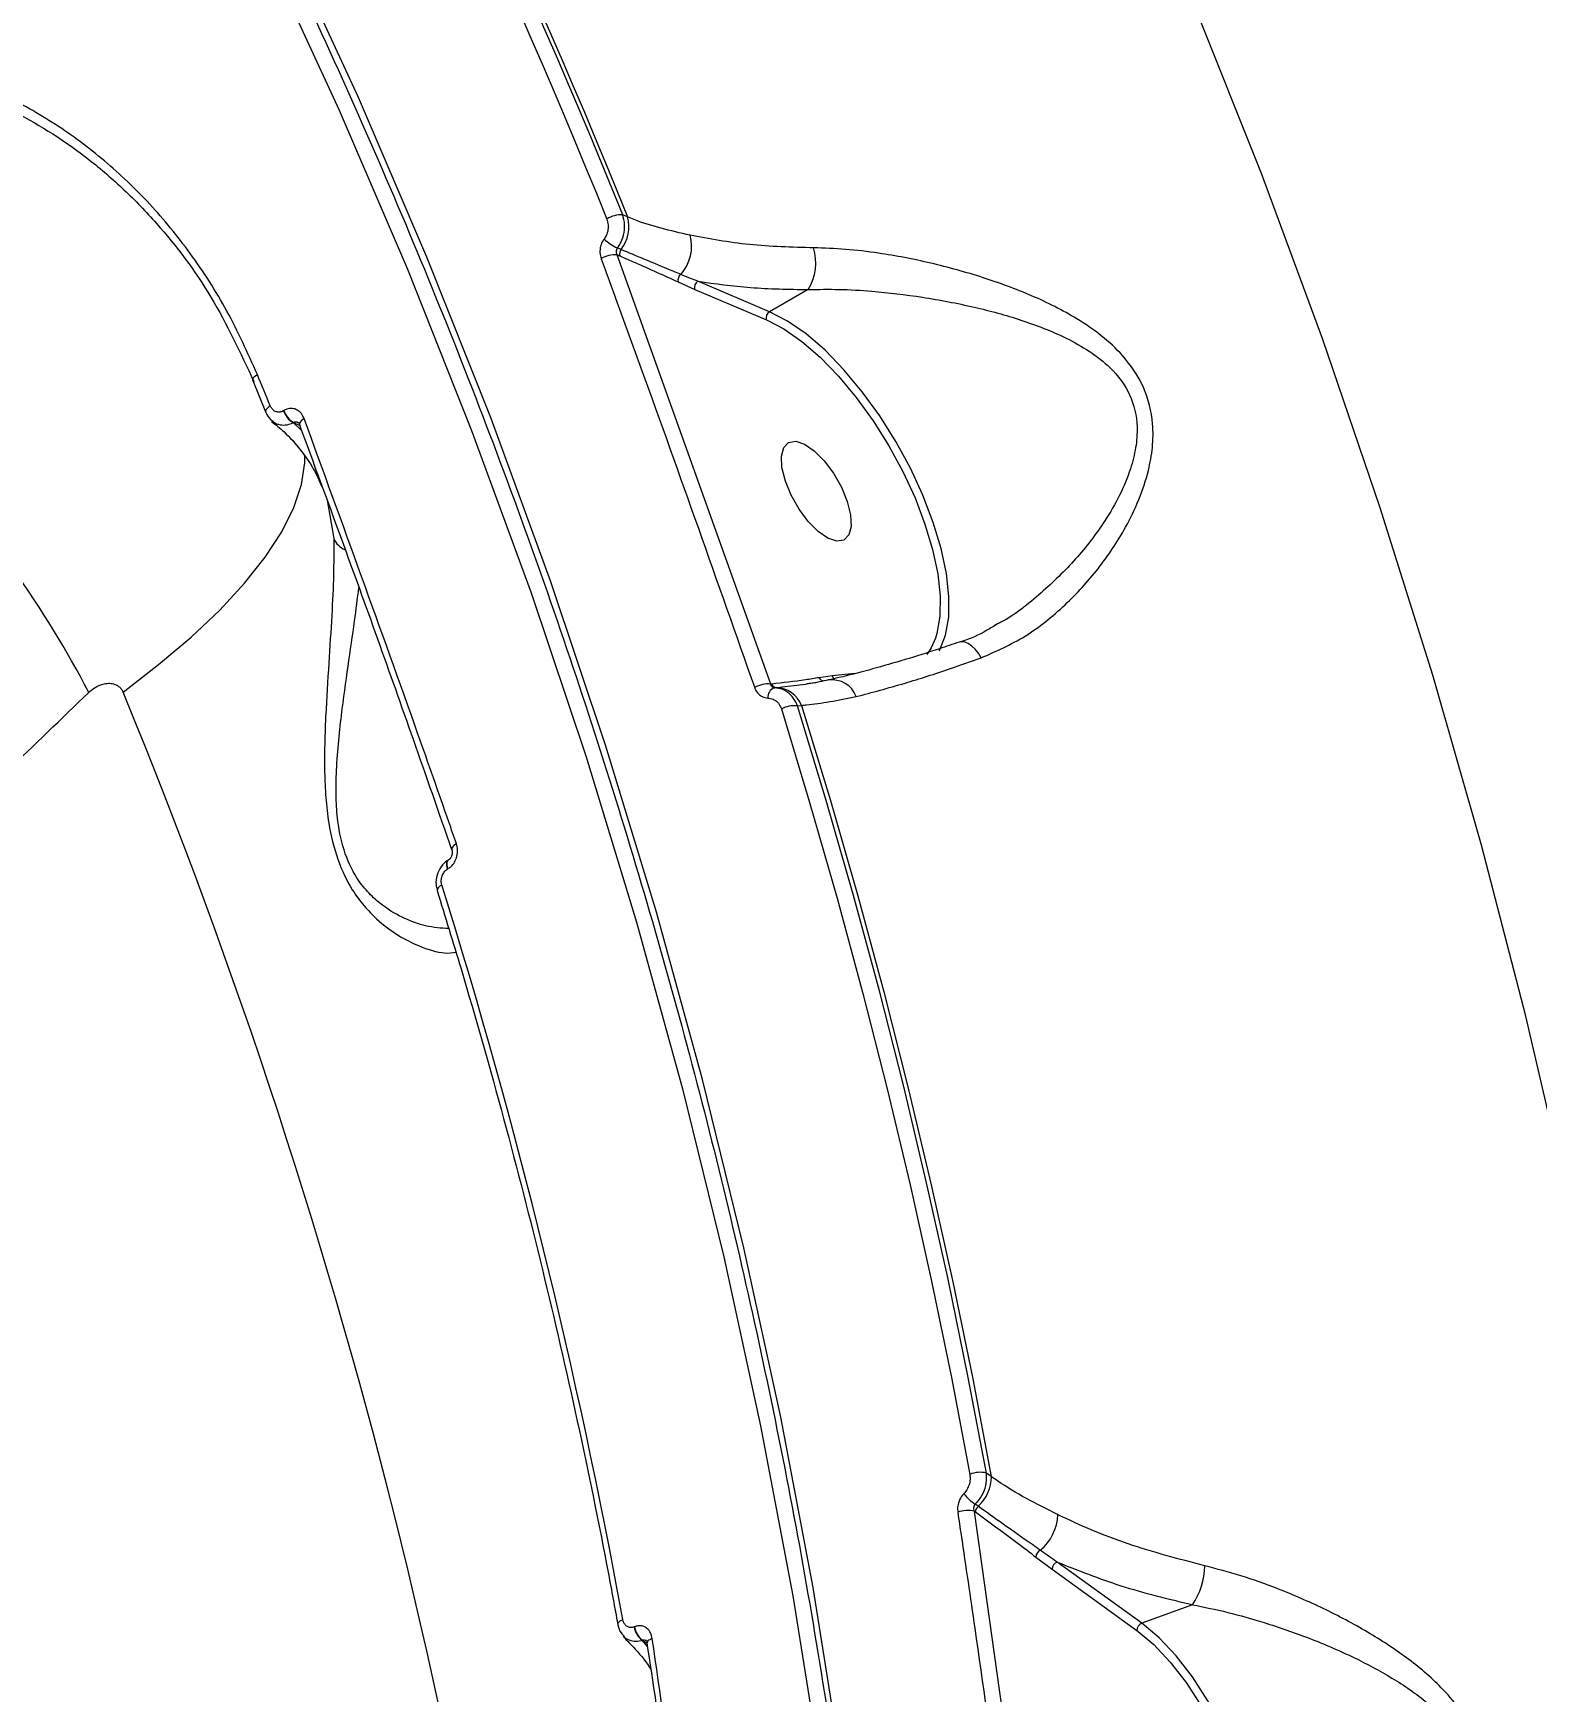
# Model space of a CAD drawing. Header units: millimetres. Extents: x -6879 to 7341, y -8047 to 7187.
# Drawn here: x 39.5 to 160.1, y 3235 to 3368 of the extents above; entities that cross this region are included whole.
import ezdxf

# ---------------------------------------------------------------- set-up
doc = ezdxf.new("R2010")
doc.units = ezdxf.units.MM
for name, color, linetype in [('DIKOM_ОБЪЕКТ', 7, 'Continuous'), ('DIKOM_РАЗМЕР_ЗОНА', 7, 'Continuous'), ('DIKOM_РАЗМЕР_ОБЪЕКТА', 7, 'Continuous')]:
    doc.layers.add(name, color=color, linetype=linetype)
doc.styles.add('style1', font='arial.ttf', dxfattribs={"width": 0.8})
doc.dimstyles.new('1-50', dxfattribs={"dimtxt": 300, "dimasz": 200, "dimexe": 100, "dimexo": 0, "dimgap": 100, "dimtad": 0, "dimdec": 0, "dimtxsty": 'style1', "dimcen": 0, "dimclrd": 7, "dimclre": 7, "dimadec": 1, "dimazin": 2, "dimtfac": 1, "dimtdec": 0, "dimtmove": 1, "dimatfit": 3, "dimfxl": 0, "dimlwd": 25, "dimlwe": 18, "dimarcsym": 0})

# ---------------------------------------------------------------- blocks, each defined once
blk = doc.blocks.new('*D19')
at = {"layer": 'Defpoints', "color": 0, "transparency": 16777216}
for p in [(5624.04, 6094.27), (-4435.35, 2864.29), (5624.04, -2640.11)]:
    blk.add_point(p, dxfattribs=at)
at = {"layer": 'DIKOM_РАЗМЕР_ОБЪЕКТА', "color": 7, "lineweight": 18, "transparency": 16777216}
for p, q in [((-4435.35, 2864.29), (-4435.35, 6194.27)), ((5624.04, -2640.11), (5624.04, 6194.27))]:
    blk.add_line(p, q, dxfattribs=at)
at = {"layer": 'DIKOM_РАЗМЕР_ОБЪЕКТА', "color": 7, "lineweight": 25, "transparency": 16777216}
for p, q in [((-4235.35, 6094.27), (2113.67, 6094.27)), ((5424.04, 6094.27), (3193.46, 6094.27))]:
    blk.add_line(p, q, dxfattribs=at)
at = {"layer": 'DIKOM_РАЗМЕР_ОБЪЕКТА', "color": 7, "transparency": 16777216}
for points in [[(-4235.35, 6127.6), (-4235.35, 6060.94), (-4435.35, 6094.27)], [(5424.04, 6127.6), (5424.04, 6060.94), (5624.04, 6094.27)]]:
    blk.add_solid(points, dxfattribs=at)
at = {"layer": 'DIKOM_РАЗМЕР_ОБЪЕКТА', "color": 0, "transparency": 16777216, "insert": (2653.56, 6094.27), "char_height": 300, "attachment_point": 5, "style": 'style1'}
blk.add_mtext('10100', dxfattribs=at)
blk = doc.blocks.new('*D17')
at = {"layer": 'Defpoints', "color": 0, "transparency": 16777216}
for p in [(-5935.35, 6990.27), (-5935.35, 998.27), (7340.79, -2830.86)]:
    blk.add_point(p, dxfattribs=at)
at = {"layer": 'DIKOM_РАЗМЕР_ЗОНА', "color": 7, "lineweight": 18, "transparency": 16777216}
for p, q in [((-5935.35, 998.27), (-5935.35, 7090.27)), ((7340.79, -2830.86), (7340.79, 7090.27))]:
    blk.add_line(p, q, dxfattribs=at)
at = {"layer": 'DIKOM_РАЗМЕР_ЗОНА', "color": 7, "lineweight": 25, "transparency": 16777216}
for p, q in [((-5735.35, 6990.27), (2016.67, 6990.27)), ((7140.79, 6990.27), (3096.46, 6990.27))]:
    blk.add_line(p, q, dxfattribs=at)
at = {"layer": 'DIKOM_РАЗМЕР_ЗОНА', "color": 7, "transparency": 16777216}
for points in [[(-5735.35, 7023.6), (-5735.35, 6956.94), (-5935.35, 6990.27)], [(7140.79, 7023.6), (7140.79, 6956.94), (7340.79, 6990.27)]]:
    blk.add_solid(points, dxfattribs=at)
at = {"layer": 'DIKOM_РАЗМЕР_ЗОНА', "color": 0, "transparency": 16777216, "insert": (2556.56, 6990.27), "char_height": 300, "attachment_point": 5, "style": 'style1'}
blk.add_mtext('13300', dxfattribs=at)

msp = doc.modelspace()

# ---------------------------------------------------------------- linework, layer by layer
at = {"layer": 'DIKOM_ОБЪЕКТ', "color": 7, "linetype": 'Continuous', "lineweight": 15}
for p, q in [((87.13, 3353.31), (86.75, 3353.47)), ((98.63, 3315.82), (86.31, 3350.26)), ((86.31, 3350.26), (86.52, 3350.17)), ((86.62, 3350.68), (86.33, 3350.81)), ((91.2, 3348.09), (92.53, 3347.49)), ((98.54, 3345.69), (92.79, 3348.14)), ((92.53, 3347.49), (98.28, 3345.04)), ((101.64, 3347.48), (98.54, 3345.69)), ((98.28, 3345.04), (98.39, 3344.99)), ((57.08, 3340.19), (58.11, 3337.66)), ((59.56, 3337.77), (59.54, 3337.76)), ((60.33, 3336.81), (60.35, 3336.82)), ((60.98, 3336.17), (60.33, 3336.81)), ((60.35, 3336.82), (60.85, 3336.58)), ((63.04, 3330.58), (63.57, 3327.51)), ((116.81, 3320.66), (116.61, 3320.56)), ((98.69, 3315.83), (98.63, 3315.82)), ((103.55, 3316.49), (102.52, 3316.34)), ((105.36, 3316.67), (103.55, 3316.49)), ((100.78, 3314.08), (101.09, 3314.11)), ((73.04, 3302.57), (73.04, 3302.55)), ((72.71, 3300.99), (72.73, 3301.01)), ((116.32, 3252.26), (115.93, 3252.54)), ((120.05, 3213.26), (114.97, 3249.47)), ((114.97, 3249.47), (115.04, 3249.42)), ((115.26, 3249.88), (115.03, 3250.05)), ((119.89, 3245.8), (121.2, 3244.82)), ((128.4, 3240.49), (121.6, 3245.4)), ((121.2, 3244.82), (127.99, 3239.92)), ((132.45, 3241.98), (128.4, 3240.49)), ((87.71, 3240.21), (87.68, 3240.2)), ((127.99, 3239.92), (128.11, 3239.83)), ((88.31, 3239.13), (88.33, 3239.14)), ((88.73, 3238.63), (88.31, 3239.13)), ((88.33, 3239.14), (88.69, 3238.9))]:
    msp.add_line(p, q, dxfattribs=at)
at = {"layer": 'DIKOM_ОБЪЕКТ', "color": 7, "linetype": 'Continuous', "lineweight": 15, "flags": 128}
for points in [[(38.64, 3411.43), (45.49, 3399.29), (52.01, 3386.97), (58.19, 3374.5), (64.02, 3361.87), (69.5, 3349.1), (74.63, 3336.18), (79.4, 3323.15), (83.82, 3309.99), (87.86, 3296.72), (91.55, 3283.35), (94.86, 3269.88), (97.81, 3256.33), (100.39, 3242.7), (102.59, 3229.01), (104.41, 3215.26), (105.86, 3201.46), (106.93, 3187.62), (107.63, 3173.75), (107.95, 3159.86), (107.88, 3145.95), (107.44, 3132.04)], [(109.1, 3132.36), (109.54, 3146.31), (109.6, 3160.26), (109.29, 3174.19), (108.59, 3188.11), (107.51, 3201.99), (106.06, 3215.83), (104.23, 3229.62), (102.02, 3243.36), (99.44, 3257.02), (96.48, 3270.62), (93.16, 3284.12), (89.46, 3297.53), (85.4, 3310.84), (80.98, 3324.04), (76.19, 3337.12), (71.05, 3350.07), (65.55, 3362.88), (59.7, 3375.55), (53.5, 3388.06), (46.96, 3400.41), (40.09, 3412.59)], [(174.37, 3191.28), (173.26, 3205.42), (171.79, 3219.52), (169.97, 3233.57), (167.8, 3247.58), (165.28, 3261.52), (162.41, 3275.39), (159.19, 3289.19), (155.63, 3302.9), (151.73, 3316.53), (147.49, 3330.05), (142.9, 3343.47), (137.99, 3356.78), (132.73, 3369.96), (127.15, 3383.02)], [(78.49, 3369.7), (79.39, 3367.64), (80.29, 3365.58), (81.17, 3363.52), (82.05, 3361.45), (82.92, 3359.37), (83.78, 3357.3), (84.64, 3355.22), (85.48, 3353.13)], [(86.75, 3353.47), (85.9, 3355.56), (85.05, 3357.64), (84.19, 3359.72), (83.32, 3361.8), (82.44, 3363.87), (81.55, 3365.95), (80.65, 3368.01), (79.74, 3370.08)], [(80.07, 3370.03), (80.99, 3367.95), (81.89, 3365.87), (82.79, 3363.79), (83.68, 3361.7), (84.55, 3359.61), (85.42, 3357.51), (86.28, 3355.41), (87.13, 3353.31)], [(98.39, 3344.99), (99.67, 3344.32), (101.11, 3343.31), (102.58, 3342.04), (104.05, 3340.53), (105.48, 3338.82), (106.83, 3336.95), (108.09, 3334.95), (109.22, 3332.87), (110.2, 3330.76), (111, 3328.66), (111.61, 3326.62), (112.02, 3324.68), (112.22, 3322.88), (112.2, 3321.27), (111.96, 3319.88), (111.84, 3319.5)], [(112.14, 3318.49), (112.18, 3318.57), (112.65, 3319.75), (112.9, 3321.19), (112.92, 3322.85), (112.72, 3324.7), (112.3, 3326.7), (111.66, 3328.8), (110.84, 3330.97), (109.83, 3333.15), (108.66, 3335.29), (107.37, 3337.35), (105.97, 3339.28), (104.5, 3341.04), (102.99, 3342.6), (101.47, 3343.91), (99.98, 3344.95), (98.54, 3345.69)], [(57.08, 3340.19), (57.08, 3340.21), (57.08, 3340.27), (57.1, 3340.34), (57.15, 3340.42), (57.23, 3340.5), (57.33, 3340.58), (57.45, 3340.67)], [(58.48, 3338.14), (58.36, 3338.06), (58.26, 3337.97), (58.19, 3337.89), (58.13, 3337.82), (58.11, 3337.74), (58.11, 3337.68), (58.11, 3337.66)], [(61.2, 3337.12), (61.07, 3337.03), (60.96, 3336.94), (60.88, 3336.85), (60.83, 3336.77), (60.82, 3336.7), (60.82, 3336.68)], [(99.8, 3332.11), (99.53, 3333.19), (99.49, 3334.11), (99.67, 3334.8), (100.06, 3335.21), (100.64, 3335.31), (101.34, 3335.07), (102.12, 3334.54), (102.92, 3333.73), (103.66, 3332.74), (104.29, 3331.62), (104.76, 3330.48), (105.02, 3329.41), (105.07, 3328.48), (104.89, 3327.79), (104.49, 3327.38), (103.92, 3327.29), (103.22, 3327.52), (102.43, 3328.06), (101.64, 3328.86), (100.9, 3329.86), (100.27, 3330.97), (99.8, 3332.11)], [(46.67, 3315.19), (49.53, 3317.39), (52.13, 3319.59), (54.43, 3321.77), (56.42, 3323.92), (58.08, 3326.01), (59.41, 3328.04), (60.38, 3329.99), (61, 3331.83), (61.26, 3333.57), (61.26, 3334.16)], [(111.84, 3319.5), (111.5, 3318.74), (111.15, 3318.2)], [(115.5, 3317.93), (115.28, 3318.3), (115.02, 3318.62), (114.75, 3318.88), (114.47, 3319.07), (114.2, 3319.19), (113.93, 3319.22), (113.74, 3319.19)], [(99.48, 3313.83), (101.77, 3306.26), (103.96, 3298.66), (106.02, 3291.02), (107.97, 3283.36), (109.8, 3275.66), (111.52, 3267.94), (113.12, 3260.2), (114.6, 3252.43)], [(115.93, 3252.54), (114.45, 3260.33), (112.85, 3268.09), (111.13, 3275.83), (109.29, 3283.54), (107.34, 3291.22), (105.27, 3298.87), (103.08, 3306.49), (100.78, 3314.08)], [(101.09, 3314.11), (103.41, 3306.48), (105.61, 3298.83), (107.69, 3291.14), (109.65, 3283.42), (111.5, 3275.67), (113.23, 3267.89), (114.84, 3260.09), (116.32, 3252.26)], [(73.42, 3303.02), (73.28, 3302.93), (73.17, 3302.84), (73.09, 3302.75), (73.05, 3302.67), (73.04, 3302.59), (73.04, 3302.57)], [(72.71, 3300.99), (72.67, 3301.14), (72.65, 3301.29), (72.64, 3301.41), (72.65, 3301.53), (72.69, 3301.62), (72.74, 3301.69), (72.78, 3301.72)], [(72.73, 3301.01), (72.69, 3301.16), (72.67, 3301.3), (72.66, 3301.43), (72.67, 3301.54), (72.71, 3301.63), (72.76, 3301.7), (72.8, 3301.73)], [(72.25, 3299.71), (72.12, 3299.64), (72.02, 3299.56), (71.94, 3299.49), (71.89, 3299.41), (71.86, 3299.35), (71.86, 3299.28), (71.86, 3299.28)], [(86.76, 3240.78), (86.64, 3240.72), (86.53, 3240.65), (86.45, 3240.59), (86.39, 3240.52), (86.37, 3240.46), (86.36, 3240.4)], [(128.11, 3239.83), (129.35, 3238.79), (130.67, 3237.38), (131.95, 3235.74), (133.14, 3233.88), (134.22, 3231.85), (135.17, 3229.7), (135.96, 3227.47), (136.59, 3225.21), (137.03, 3222.97), (137.28, 3220.8), (137.32, 3218.75), (137.17, 3216.87), (136.82, 3215.18), (136.49, 3214.21)], [(135.93, 3211.97), (136.2, 3212.29), (136.94, 3213.5), (137.5, 3214.99), (137.86, 3216.73), (138.02, 3218.67), (137.97, 3220.79), (137.72, 3223.02), (137.26, 3225.33), (136.62, 3227.66), (135.8, 3229.96), (134.82, 3232.18), (133.7, 3234.27), (132.47, 3236.19), (131.16, 3237.89), (129.79, 3239.33), (128.4, 3240.49)], [(89.12, 3239.27), (88.98, 3239.2), (88.86, 3239.14), (88.78, 3239.07), (88.73, 3239), (88.71, 3238.93)], [(88.71, 3238.93), (88.71, 3238.93), (88.71, 3238.92)]]:
    msp.add_lwpolyline(points, dxfattribs=at)
at = {"layer": 'DIKOM_ОБЪЕКТ', "color": 7, "linetype": 'Continuous', "lineweight": 15}
for centre, radius, start, end in [((86.62, 3351.39), 2.08, 86.3978, 123.1581), ((84.28, 3352.5), 2.97, 322.3187, 15.836), ((87.94, 3354.39), 3.92, 226.9052, 245.7843), ((88.9, 3350.95), 3.38, 318.1107, 15.1643), ((86.15, 3348.1), 2.17, 85.7229, 121.2511), ((87.1, 3350.32), 0.596, 142.2769, 194.211), ((98.08, 3349.64), 4.16, 328.7135, 16.4289), ((91.79, 3348.22), 0.608, 128.7908, 192.6588), ((93.1, 3347.63), 0.596, 121.4791, 194.249), ((98.85, 3345.19), 0.596, 121.4655, 194.2805), ((-387.93, 3157.24), 481.67, 22.0595, 22.3842), ((61.2, 3338.32), 1.75, 198.8098, 240.1216), ((61.22, 3338.34), 1.75, 198.8086, 240.112), ((65.23, 3328.25), 1.82, 204.1271, 245.8161), ((-30.9, 3276.11), 84.4, 27.558, 35.373), ((98.39, 3313.8), 2.04, 83.2899, 121.202), ((99.11, 3316.01), 0.455, 203.3852, 267.3466), ((102.95, 3316.54), 0.474, 204.6508, 258.0107), ((103.54, 3314.1), 2.07, 20.5328, 97.7772), ((103.99, 3316.69), 0.486, 204.4894, 240.0072), ((-398.07, 3131.98), 481, 5.2807, 22.3891), ((99.23, 3314.77), 0.835, 113.397, 184.1347), ((98.97, 3313.28), 2.28, 21.4208, 87.1206), ((100.5, 3311.97), 2.12, 82.5506, 118.9584), ((-399.93, 3152.18), 494.69, 10.3176, 17.3521), ((115.44, 3250.41), 2.19, 76.8836, 112.5354), ((113.12, 3252.27), 3.21, 311.9195, 359.9598), ((116.93, 3253.01), 3.52, 217.0979, 237.4316), ((114.43, 3247.25), 2.29, 76.227, 110.4184), ((115.69, 3249.4), 0.644, 131.6821, 178.2598), ((117.82, 3249.31), 3.83, 309.2501, 358.5665), ((120.55, 3245.76), 0.665, 118.5468, 176.3401), ((121.85, 3244.8), 0.647, 111.9864, 178.2419), ((127.88, 3245.15), 5.56, 325.1932, 359.4292), ((89.27, 3240.41), 1.6, 187.3072, 232.9117), ((89.29, 3240.42), 1.6, 187.3076, 232.9106), ((128.64, 3239.9), 0.647, 111.9789, 178.2494)]:
    msp.add_arc(centre, radius, start, end, dxfattribs=at)
for points, knots in [([(584.28, 3621.33), (582.55, 3622.06), (577.88, 3624), (569.44, 3626.58), (558.74, 3628.86), (546.96, 3630.4), (534.12, 3631.19), (520.23, 3631.18), (505.61, 3630.39), (490.31, 3628.83), (474.41, 3626.55), (457.67, 3623.5), (440.1, 3619.66), (421.75, 3615.03), (403.01, 3609.71), (383.96, 3603.73), (364.69, 3597.15), (344.87, 3589.85), (324.55, 3581.82), (303.8, 3573.09), (283.31, 3563.95), (263.15, 3554.47), (243.41, 3544.72), (223.5, 3534.42), (203.49, 3523.59), (183.44, 3512.26), (163.52, 3500.51), (143.79, 3488.37), (124.32, 3475.88), (105.05, 3462.98), (86.05, 3449.72), (67.4, 3436.13), (49.5, 3422.5), (32.41, 3408.89), (16.15, 3395.34), (0.45, 3381.63), (-14.61, 3367.81), (-28.94, 3353.91), (-41.5, 3341.06), (-48.92, 3332.92), (-52.21, 3329.32)], [0, 0, 0, 0, 0.015652, 0.042168, 0.068704, 0.09522, 0.122506, 0.149814, 0.1771, 0.203616, 0.230153, 0.256669, 0.283955, 0.311264, 0.33855, 0.365066, 0.391602, 0.418118, 0.445404, 0.472713, 0.499999, 0.52556, 0.55114, 0.576701, 0.602949, 0.629218, 0.655467, 0.681983, 0.708519, 0.735035, 0.762321, 0.78963, 0.816916, 0.843432, 0.869969, 0.896485, 0.923771, 0.951079, 0.978366, 1, 1, 1, 1]), ([(39.72, 3412.02), (40.84, 3410.09), (44.08, 3404.48), (49.23, 3395.08), (55.08, 3383.78), (60.64, 3372.35), (65.91, 3360.8), (70.89, 3349.12), (75.58, 3337.33), (79.97, 3325.43), (84.06, 3313.44), (87.84, 3301.35), (91.33, 3289.17), (94.51, 3276.91), (97.38, 3264.57), (99.95, 3252.17), (102.2, 3239.71), (104.15, 3227.19), (105.78, 3214.63), (107.09, 3202.03), (108.1, 3189.39), (108.79, 3176.73), (109.16, 3164.04), (109.22, 3151.35), (109.02, 3140.7), (108.75, 3134.28), (108.66, 3132.1)], [0, 0, 0, 0, 0.022819, 0.066218, 0.109618, 0.153018, 0.196418, 0.239819, 0.283219, 0.32662, 0.370021, 0.413421, 0.456822, 0.500223, 0.543624, 0.587025, 0.630426, 0.673827, 0.717228, 0.760629, 0.804029, 0.84743, 0.890831, 0.934232, 0.977632, 1, 1, 1, 1]), ([(57.45, 3340.67), (56.67, 3342.38), (55.12, 3345.82), (52.18, 3350.37), (48.88, 3354.41), (45.24, 3357.87), (41.29, 3360.82), (37.05, 3363.18), (32.6, 3364.94), (28.02, 3366.08), (23.36, 3366.57), (18.69, 3366.42), (14.12, 3365.63), (9.72, 3364.22), (5.51, 3362.27), (2.91, 3360.51), (1.61, 3359.63)], [0, 0, 0, 0, 0.0751074, 0.1502153, 0.2212823, 0.2925786, 0.3636454, 0.4347703, 0.5061237, 0.5772501, 0.6483404, 0.7196589, 0.7907511, 0.8604297, 0.9303196, 1, 1, 1, 1]), ([(23.29, 3365.45), (23.76, 3365.45), (26.48, 3365.44), (30.35, 3364.68), (34.76, 3363.23), (39.04, 3361.3), (43.09, 3358.71), (46.78, 3355.53), (50.19, 3352), (53.93, 3347.02), (56.08, 3342.42), (57.16, 3340.11)], [0, 0, 0, 0, 0.033729, 0.193933, 0.276432, 0.358932, 0.519121, 0.601605, 0.68409, 0.842044, 1, 1, 1, 1]), ([(85.48, 3353.13), (85.52, 3352.98), (85.62, 3352.66), (85.57, 3352.15), (85.42, 3351.76), (85.29, 3351.57), (85.26, 3351.52)], [0, 0, 0, 0, 0.296897, 0.594057, 0.889519, 1, 1, 1, 1]), ([(86.33, 3350.81), (86.39, 3350.9), (86.6, 3351.21), (86.85, 3351.84), (86.96, 3352.7), (86.82, 3353.21), (86.75, 3353.47)], [0, 0, 0, 0, 0.1105891, 0.4063228, 0.7035088, 1, 1, 1, 1]), ([(92.16, 3351.83), (90.59, 3352.19), (88.82, 3352.6), (87.31, 3353.23), (87.13, 3353.31)], [0, 0, 0, 0, 0.882159, 1, 1, 1, 1]), ([(85.26, 3351.52), (85.23, 3351.48), (85.11, 3351.31), (84.96, 3350.95), (84.9, 3350.43), (84.98, 3350.11), (85.02, 3349.95)], [0, 0, 0, 0, 0.085577, 0.389332, 0.694793, 1, 1, 1, 1]), ([(102.08, 3350.82), (100.32, 3350.87), (96.76, 3350.97), (93.7, 3351.54), (92.16, 3351.83)], [0, 0, 0, 0, 0.494248, 1, 1, 1, 1]), ([(86.31, 3350.26), (86.29, 3350.32), (86.24, 3350.43), (86.24, 3350.61), (86.28, 3350.74), (86.32, 3350.8), (86.33, 3350.81)], [0, 0, 0, 0, 0.313107, 0.619636, 0.917069, 1, 1, 1, 1]), ([(86.52, 3350.17), (86.93, 3350), (88.48, 3349.33), (90.05, 3348.61), (91.2, 3348.09)], [0, 0, 0, 0, 0.26471, 1, 1, 1, 1]), ([(91.41, 3348.69), (91.21, 3348.78), (90.21, 3349.19), (88.6, 3349.85), (87.23, 3350.43), (86.62, 3350.68)], [0, 0, 0, 0, 0.122294, 0.611432, 1, 1, 1, 1]), ([(115.5, 3317.93), (116.7, 3318.46), (119.09, 3319.51), (122.23, 3322.05), (124.95, 3325.01), (126.89, 3327.91), (128.2, 3330.6), (128.92, 3332.76), (129.29, 3334.81), (129.33, 3337.08), (128.69, 3339.7), (127.09, 3342.05), (125.18, 3343.81), (122.76, 3345.46), (119.58, 3347.05), (115.61, 3348.5), (111.47, 3349.65), (107.75, 3350.36), (104.6, 3350.74), (102.92, 3350.79), (102.08, 3350.82)], [0, 0, 0, 0, 0.07545, 0.151029, 0.221387, 0.291724, 0.334659, 0.377545, 0.410427, 0.443257, 0.496249, 0.549081, 0.588989, 0.628975, 0.696945, 0.765009, 0.83635, 0.907629, 0.953829, 1, 1, 1, 1]), ([(85.02, 3349.95), (85.24, 3349.37), (86.32, 3346.42), (90.5, 3334.93), (94.33, 3324.06), (97.34, 3315.54)], [0, 0, 0, 0, 0.051225, 0.256127, 1, 1, 1, 1]), ([(92.79, 3348.14), (92.59, 3348.22), (92.13, 3348.39), (91.67, 3348.59), (91.41, 3348.69)], [0, 0, 0, 0, 0.4353205, 1, 1, 1, 1]), ([(92.79, 3348.14), (94.17, 3347.95), (96.94, 3347.55), (100.07, 3347.5), (101.64, 3347.48)], [0, 0, 0, 0, 0.496056, 1, 1, 1, 1]), ([(101.64, 3347.48), (102.46, 3347.49), (104.11, 3347.52), (107.18, 3347.34), (110.82, 3346.9), (114.85, 3346.14), (118.75, 3345.08), (121.84, 3343.89), (124.22, 3342.56), (126.06, 3341.14), (127.58, 3339.12), (128.1, 3336.8), (127.94, 3334.77), (127.47, 3332.91), (126.64, 3330.94), (125.2, 3328.47), (123.13, 3325.77), (120.29, 3323.06), (118.15, 3321.3), (116.9, 3320.7), (116.81, 3320.66)], [0, 0, 0, 0, 0.050568, 0.101924, 0.179915, 0.259717, 0.332976, 0.40777, 0.449104, 0.491394, 0.544647, 0.59763, 0.630935, 0.665269, 0.71076, 0.757024, 0.833517, 0.911573, 0.993917, 1, 1, 1, 1]), ([(58.12, 3337.67), (58.12, 3337.65), (58.19, 3337.41), (58.37, 3337.14), (58.62, 3336.97), (58.67, 3336.94)], [0, 0, 0, 0, 0.054403, 0.780213, 1, 1, 1, 1]), ([(59.54, 3337.76), (59.53, 3337.75), (59.43, 3337.69), (59.24, 3337.63), (59, 3337.65), (58.78, 3337.74), (58.6, 3337.9), (58.52, 3338.07), (58.48, 3338.14)], [0, 0, 0, 0, 0.033968, 0.25223, 0.470505, 0.597941, 0.819313, 1, 1, 1, 1]), ([(58.59, 3336.9), (58.93, 3336.62), (59.82, 3335.9), (60.93, 3334.63), (61.97, 3333.17), (62.41, 3332.15), (62.62, 3331.66)], [0, 0, 0, 0, 0.175833, 0.456243, 0.741735, 1, 1, 1, 1]), ([(58.65, 3336.96), (58.71, 3336.9), (58.85, 3336.76), (59.2, 3336.63), (59.68, 3336.58), (60.09, 3336.69), (60.3, 3336.79), (60.33, 3336.81)], [0, 0, 0, 0, 0.1443, 0.327846, 0.641222, 0.951876, 1, 1, 1, 1]), ([(61.2, 3337.12), (61.14, 3337.26), (61, 3337.55), (60.65, 3337.84), (60.24, 3337.96), (59.86, 3337.93), (59.65, 3337.81), (59.56, 3337.77)], [0, 0, 0, 0, 0.218261, 0.436767, 0.653005, 0.865727, 1, 1, 1, 1]), ([(60.35, 3336.82), (60.37, 3336.84), (60.44, 3336.87), (60.58, 3336.89), (60.67, 3336.84), (60.72, 3336.82)], [0, 0, 0, 0, 0.237367, 0.6149437, 1, 1, 1, 1]), ([(73.42, 3303.02), (73.21, 3303.61), (72.19, 3306.54), (68.21, 3317.88), (64.28, 3328.68), (61.2, 3337.12)], [0, 0, 0, 0, 0.05171, 0.258554, 1, 1, 1, 1]), ([(60.72, 3336.82), (60.72, 3336.82), (60.73, 3336.82), (60.79, 3336.75), (60.83, 3336.64), (60.85, 3336.58), (60.85, 3336.57)], [0, 0, 0, 0, 0.309112, 0.662196, 0.952265, 1, 1, 1, 1]), ([(60.8, 3336.67), (61.93, 3333.62), (65.04, 3325.19), (69.11, 3313.81), (72, 3305.51), (73.02, 3302.56)], [0, 0, 0, 0, 0.2674517, 0.7397232, 1, 1, 1, 1]), ([(63.57, 3327.51), (63.57, 3326.69), (63.59, 3325.04), (63.45, 3321.78), (63.21, 3318.05), (62.98, 3314.47), (62.84, 3311.35), (62.82, 3308.97), (62.92, 3306.73), (63.18, 3304.34), (63.82, 3301.69), (64.89, 3299.49), (66, 3298), (67.25, 3296.72), (68.75, 3295.61), (70.65, 3294.68), (72.3, 3294.17), (73.09, 3294.28), (73.38, 3294.33)], [0, 0, 0, 0, 0.0844024, 0.1688895, 0.2575629, 0.3462046, 0.3953878, 0.4445221, 0.4830145, 0.5214344, 0.5782986, 0.6352967, 0.6736322, 0.7120441, 0.7782835, 0.8446621, 0.9431084, 1, 1, 1, 1]), ([(72.8, 3296.21), (72.2, 3296.25), (71.13, 3296.32), (69.28, 3296.97), (67.76, 3297.82), (66.51, 3298.89), (65.43, 3300.16), (64.41, 3302.13), (63.89, 3304.55), (63.74, 3306.73), (63.77, 3308.81), (63.93, 3311.03), (64.26, 3313.96), (64.73, 3317.33), (65.24, 3320.78), (65.48, 3322.69), (65.59, 3323.55)], [0, 0, 0, 0, 0.1018217, 0.18122, 0.2621672, 0.3065326, 0.3519909, 0.4169426, 0.481798, 0.5262166, 0.5719296, 0.6307843, 0.6904996, 0.7982518, 0.9083597, 1, 1, 1, 1]), ([(116.81, 3320.65), (116.53, 3320.48), (115.6, 3319.9), (114.56, 3319.41), (113.8, 3319.21), (113.73, 3319.19)], [0, 0, 0, 0, 0.281874, 0.930314, 1, 1, 1, 1]), ([(113.74, 3319.2), (113.21, 3319.02), (111.7, 3318.5), (109.37, 3317.77), (106.77, 3317.02), (104.74, 3316.49), (103.66, 3316.25), (103.3, 3316.17)], [0, 0, 0, 0, 0.133461, 0.380754, 0.628558, 0.8758, 1, 1, 1, 1]), ([(105.48, 3314.82), (106.75, 3315.16), (109.08, 3315.78), (112.55, 3316.89), (114.68, 3317.64), (115.5, 3317.93)], [0, 0, 0, 0, 0.425118, 0.778082, 1, 1, 1, 1]), ([(43.92, 3315.16), (44.09, 3315.3), (44.44, 3315.59), (44.98, 3315.83), (45.49, 3315.91), (45.92, 3315.86), (46.28, 3315.69), (46.53, 3315.46), (46.62, 3315.28), (46.67, 3315.19)], [0, 0, 0, 0, 0.194404, 0.403675, 0.553895, 0.691007, 0.835037, 0.9219, 1, 1, 1, 1]), ([(98.9, 3315.53), (98.86, 3315.54), (98.77, 3315.56), (98.68, 3315.65), (98.64, 3315.75), (98.63, 3315.81), (98.63, 3315.82)], [0, 0, 0, 0, 0.286446, 0.589878, 0.913765, 1, 1, 1, 1]), ([(102.52, 3316.34), (102.15, 3316.28), (100.89, 3316.07), (99.6, 3315.93), (98.69, 3315.83)], [0, 0, 0, 0, 0.291179, 1, 1, 1, 1]), ([(99.09, 3315.55), (99.24, 3315.57), (100.01, 3315.65), (101.06, 3315.77), (101.97, 3315.92), (102.25, 3315.96)], [0, 0, 0, 0, 0.1476513, 0.7382752, 1, 1, 1, 1]), ([(103.26, 3316.16), (102.76, 3316.05), (102.15, 3315.91), (101.58, 3315.85), (101.49, 3315.83)], [0, 0, 0, 0, 0.8320312, 1, 1, 1, 1]), ([(-55.44, 3137.14), (-55.93, 3138.5), (-57.28, 3142.23), (-58.27, 3149.05), (-58.47, 3157.57), (-57.47, 3166.77), (-55.37, 3176.38), (-52.23, 3186.32), (-48.17, 3196.48), (-43.07, 3207.16), (-36.91, 3218.33), (-29.69, 3229.95), (-21.62, 3241.71), (-12.78, 3253.54), (-3.23, 3265.39), (7.22, 3277.52), (18.58, 3289.9), (30.78, 3302.49), (39.54, 3310.94), (43.92, 3315.16)], [0, 0, 0, 0, 0.035682, 0.097817, 0.159951, 0.222978, 0.286005, 0.345201, 0.404443, 0.46364, 0.524562, 0.585533, 0.646455, 0.704581, 0.762748, 0.820874, 0.880568, 0.940306, 1, 1, 1, 1]), ([(97.34, 3315.54), (97.35, 3315.5), (97.42, 3315.32), (97.62, 3315.03), (97.97, 3314.77), (98.26, 3314.73), (98.4, 3314.71)], [0, 0, 0, 0, 0.081072, 0.390827, 0.695137, 1, 1, 1, 1]), ([(98.4, 3314.71), (98.54, 3314.69), (98.83, 3314.65), (99.18, 3314.39), (99.39, 3314.09), (99.46, 3313.88), (99.48, 3313.83)], [0, 0, 0, 0, 0.2954405, 0.5903855, 0.890114, 1, 1, 1, 1]), ([(98.9, 3315.53), (98.93, 3315.54), (98.99, 3315.54), (99.06, 3315.55), (99.09, 3315.55)], [0, 0, 0, 0, 0.48772, 1, 1, 1, 1]), ([(100.78, 3314.08), (100.74, 3314.17), (100.61, 3314.51), (100.24, 3315), (99.62, 3315.44), (99.14, 3315.5), (98.9, 3315.53)], [0, 0, 0, 0, 0.109228, 0.407942, 0.703121, 1, 1, 1, 1]), ([(101.09, 3314.11), (101.23, 3314.13), (101.93, 3314.22), (103.34, 3314.38), (104.77, 3314.68), (105.48, 3314.82)], [0, 0, 0, 0, 0.108863, 0.552802, 1, 1, 1, 1]), ([(72.73, 3301.01), (72.81, 3301.06), (73.02, 3301.2), (73.28, 3301.54), (73.48, 3302.02), (73.54, 3302.55), (73.46, 3302.86), (73.42, 3303.02)], [0, 0, 0, 0, 0.134236, 0.346984, 0.563248, 0.781735, 1, 1, 1, 1]), ([(73.04, 3302.55), (73.05, 3302.54), (73.07, 3302.5), (73.08, 3302.37), (73.07, 3302.19), (73.02, 3302.02), (72.95, 3301.87), (72.86, 3301.77), (72.82, 3301.74), (72.8, 3301.73)], [0, 0, 0, 0, 0.045899, 0.231257, 0.384432, 0.540184, 0.694747, 0.846816, 1, 1, 1, 1]), ([(72.78, 3301.7), (72.75, 3301.69), (72.51, 3301.58), (72.15, 3301.18), (71.82, 3300.52), (71.72, 3299.84), (71.85, 3299.44), (71.9, 3299.29)], [0, 0, 0, 0, 0.041915, 0.292032, 0.554731, 0.825168, 1, 1, 1, 1]), ([(72.25, 3299.71), (72.25, 3299.71), (72.21, 3299.81), (72.18, 3300.03), (72.22, 3300.31), (72.32, 3300.58), (72.48, 3300.82), (72.64, 3300.94), (72.71, 3300.99)], [0, 0, 0, 0, 0.004307, 0.2198166, 0.4355761, 0.5682706, 0.7938689, 1, 1, 1, 1]), ([(72.81, 3301.73), (72.8, 3301.73), (72.79, 3301.72), (72.78, 3301.72), (72.78, 3301.72)], [0, 0, 0, 0, 0.787701, 1, 1, 1, 1]), ([(71.87, 3299.28), (72.51, 3297.18), (74.38, 3291.11), (77.25, 3280.98), (80.36, 3268.88), (83.16, 3256.71), (85.11, 3247.2), (86.11, 3241.75), (86.36, 3240.4)], [0, 0, 0, 0, 0.108266, 0.314195, 0.520126, 0.726058, 0.931991, 1, 1, 1, 1]), ([(114.6, 3252.43), (114.61, 3252.27), (114.64, 3251.93), (114.5, 3251.42), (114.29, 3251.08), (114.15, 3250.92), (114.12, 3250.89)], [0, 0, 0, 0, 0.307746, 0.615875, 0.919096, 1, 1, 1, 1]), ([(115.03, 3250.05), (115.08, 3250.1), (115.33, 3250.35), (115.69, 3250.91), (115.96, 3251.74), (115.94, 3252.27), (115.93, 3252.54)], [0, 0, 0, 0, 0.081351, 0.385779, 0.693713, 1, 1, 1, 1]), ([(121.64, 3249.21), (120.79, 3249.64), (119.08, 3250.49), (117.38, 3251.51), (116.5, 3252.14), (116.32, 3252.26)], [0, 0, 0, 0, 0.443891, 0.891104, 1, 1, 1, 1]), ([(114.12, 3250.89), (114.1, 3250.87), (113.96, 3250.73), (113.76, 3250.41), (113.6, 3249.9), (113.62, 3249.56), (113.63, 3249.39)], [0, 0, 0, 0, 0.052398, 0.365035, 0.682728, 1, 1, 1, 1]), ([(113.63, 3249.39), (113.72, 3248.77), (114.18, 3245.67), (115.95, 3233.58), (117.49, 3222.16), (118.7, 3213.21)], [0, 0, 0, 0, 0.051225, 0.256129, 1, 1, 1, 1]), ([(114.97, 3249.47), (114.95, 3249.54), (114.92, 3249.67), (114.93, 3249.86), (114.98, 3249.99), (115.02, 3250.04), (115.03, 3250.05)], [0, 0, 0, 0, 0.334479, 0.6548746, 0.951735, 1, 1, 1, 1]), ([(115.04, 3249.42), (116.19, 3248.58), (117.8, 3247.4), (119.42, 3246.17), (119.89, 3245.8)], [0, 0, 0, 0, 0.708818, 1, 1, 1, 1]), ([(120.24, 3246.35), (120.04, 3246.49), (119.04, 3247.2), (117.37, 3248.37), (115.93, 3249.4), (115.26, 3249.88)], [0, 0, 0, 0, 0.117875, 0.589472, 1, 1, 1, 1]), ([(133.44, 3245.1), (131.35, 3245.65), (127.11, 3246.76), (123.4, 3248.35), (121.65, 3249.21), (121.64, 3249.21)], [0, 0, 0, 0, 0.4913947, 0.9970591, 1, 1, 1, 1]), ([(121.6, 3245.4), (121.4, 3245.54), (120.94, 3245.84), (120.49, 3246.17), (120.24, 3246.35)], [0, 0, 0, 0, 0.440334, 1, 1, 1, 1]), ([(121.6, 3245.4), (123.27, 3244.74), (126.63, 3243.39), (130.49, 3242.45), (132.45, 3241.98)], [0, 0, 0, 0, 0.494762, 1, 1, 1, 1]), ([(136.66, 3210.4), (137.94, 3210.57), (140.51, 3210.92), (143.09, 3212.03), (145.47, 3213.28), (147.67, 3214.68), (150.39, 3217.01), (152.66, 3219.53), (154.2, 3221.83), (155.2, 3223.96), (155.89, 3226.21), (156.05, 3228.99), (155.18, 3231.67), (153.85, 3233.74), (152.12, 3235.72), (149.68, 3237.78), (146.47, 3239.86), (142.97, 3241.72), (139.54, 3243.2), (136.34, 3244.35), (134.4, 3244.85), (133.44, 3245.1)], [0, 0, 0, 0, 0.072691, 0.145525, 0.151134, 0.217332, 0.283542, 0.337717, 0.391817, 0.425489, 0.459111, 0.513453, 0.567938, 0.604497, 0.641122, 0.702964, 0.764913, 0.830903, 0.896872, 0.948453, 1, 1, 1, 1]), ([(132.45, 3241.98), (133.39, 3241.79), (135.3, 3241.4), (138.45, 3240.5), (141.86, 3239.32), (145.31, 3237.84), (148.52, 3236.14), (150.95, 3234.47), (152.7, 3232.8), (154.01, 3231.06), (154.87, 3228.71), (154.64, 3226.25), (153.89, 3224.26), (152.82, 3222.35), (151.2, 3220.29), (148.87, 3218.01), (146.08, 3215.9), (143.22, 3214.18), (141.29, 3213.48), (140.51, 3213.19)], [0, 0, 0, 0, 0.058778, 0.118525, 0.193585, 0.269988, 0.338877, 0.409155, 0.448153, 0.488115, 0.544893, 0.601595, 0.637449, 0.674219, 0.734308, 0.795617, 0.870845, 0.947374, 1, 1, 1, 1]), ([(86.37, 3240.41), (86.37, 3240.39), (86.39, 3240.14), (86.54, 3239.78), (86.79, 3239.54), (86.87, 3239.46)], [0, 0, 0, 0, 0.045458, 0.662171, 1, 1, 1, 1]), ([(87.68, 3240.2), (87.67, 3240.2), (87.57, 3240.16), (87.37, 3240.13), (87.15, 3240.2), (86.97, 3240.33), (86.83, 3240.51), (86.78, 3240.69), (86.76, 3240.78)], [0, 0, 0, 0, 0.0340035, 0.2522629, 0.4704904, 0.59795, 0.8193356, 1, 1, 1, 1]), ([(89.12, 3239.27), (89.08, 3239.42), (89.01, 3239.73), (88.73, 3240.08), (88.37, 3240.28), (88.01, 3240.31), (87.79, 3240.24), (87.71, 3240.21)], [0, 0, 0, 0, 0.218243, 0.436712, 0.652972, 0.865664, 1, 1, 1, 1]), ([(86.79, 3239.42), (87.12, 3239.09), (87.97, 3238.23), (88.68, 3237.34), (89.01, 3236.8), (89.01, 3236.79)], [0, 0, 0, 0, 0.381926, 0.996708, 1, 1, 1, 1]), ([(86.85, 3239.47), (86.87, 3239.44), (86.94, 3239.32), (87.21, 3239.16), (87.65, 3239.02), (88.06, 3239.06), (88.28, 3239.12), (88.31, 3239.13)], [0, 0, 0, 0, 0.0593689, 0.2611897, 0.6055911, 0.9470288, 1, 1, 1, 1]), ([(88.33, 3239.14), (88.36, 3239.15), (88.43, 3239.17), (88.54, 3239.16), (88.61, 3239.12), (88.64, 3239.1)], [0, 0, 0, 0, 0.2691583, 0.6976026, 1, 1, 1, 1]), ([(88.65, 3239.1), (88.65, 3239.1), (88.64, 3239.1), (88.68, 3239.05), (88.71, 3238.98), (88.71, 3238.92), (88.71, 3238.92)], [0, 0, 0, 0, 0.188561, 0.627564, 0.988675, 1, 1, 1, 1]), ([(88.69, 3238.93), (89.17, 3235.72), (90.52, 3226.84), (92.18, 3214.88), (93.3, 3206.17), (93.7, 3203.08)], [0, 0, 0, 0, 0.267465, 0.739742, 1, 1, 1, 1]), ([(94.13, 3203.43), (94.05, 3204.04), (93.65, 3207.12), (92.07, 3219.03), (90.42, 3230.39), (89.12, 3239.27)], [0, 0, 0, 0, 0.05171, 0.258553, 1, 1, 1, 1])]:
    msp.add_open_spline(points, degree=3, knots=knots, dxfattribs=at)

# ---------------------------------------------------------------- dimensions: what is measured, and where the dimension line sits
at = {"layer": 'DIKOM_РАЗМЕР_ЗОНА'}
dim = msp.add_linear_dim(base=(-5935.35, 6990.27), p1=(7340.79, -2830.86), p2=(-5935.35, 998.27), text='13300', dimstyle='1-50', override={"dimscale": 1, "dimtix": 0, "dimtofl": 1, "dimtmove": 1, "dimatfit": 3}, dxfattribs=at)
dim.commit()
dim.dimension.update_dxf_attribs({"geometry": '*D17', "text_midpoint": (2556.56, 6990.27), "dimtype": 160})
at = {"layer": 'DIKOM_РАЗМЕР_ОБЪЕКТА'}
dim = msp.add_linear_dim(base=(5624.04, 6094.27), p1=(-4435.35, 2864.29), p2=(5624.04, -2640.11), text='10100', dimstyle='1-50', override={"dimscale": 1, "dimtix": 0, "dimtofl": 1, "dimtmove": 1, "dimatfit": 3}, dxfattribs=at)
dim.commit()
dim.dimension.update_dxf_attribs({"geometry": '*D19', "text_midpoint": (2653.56, 6094.27), "dimtype": 160})

doc.saveas('drawing.dxf')
